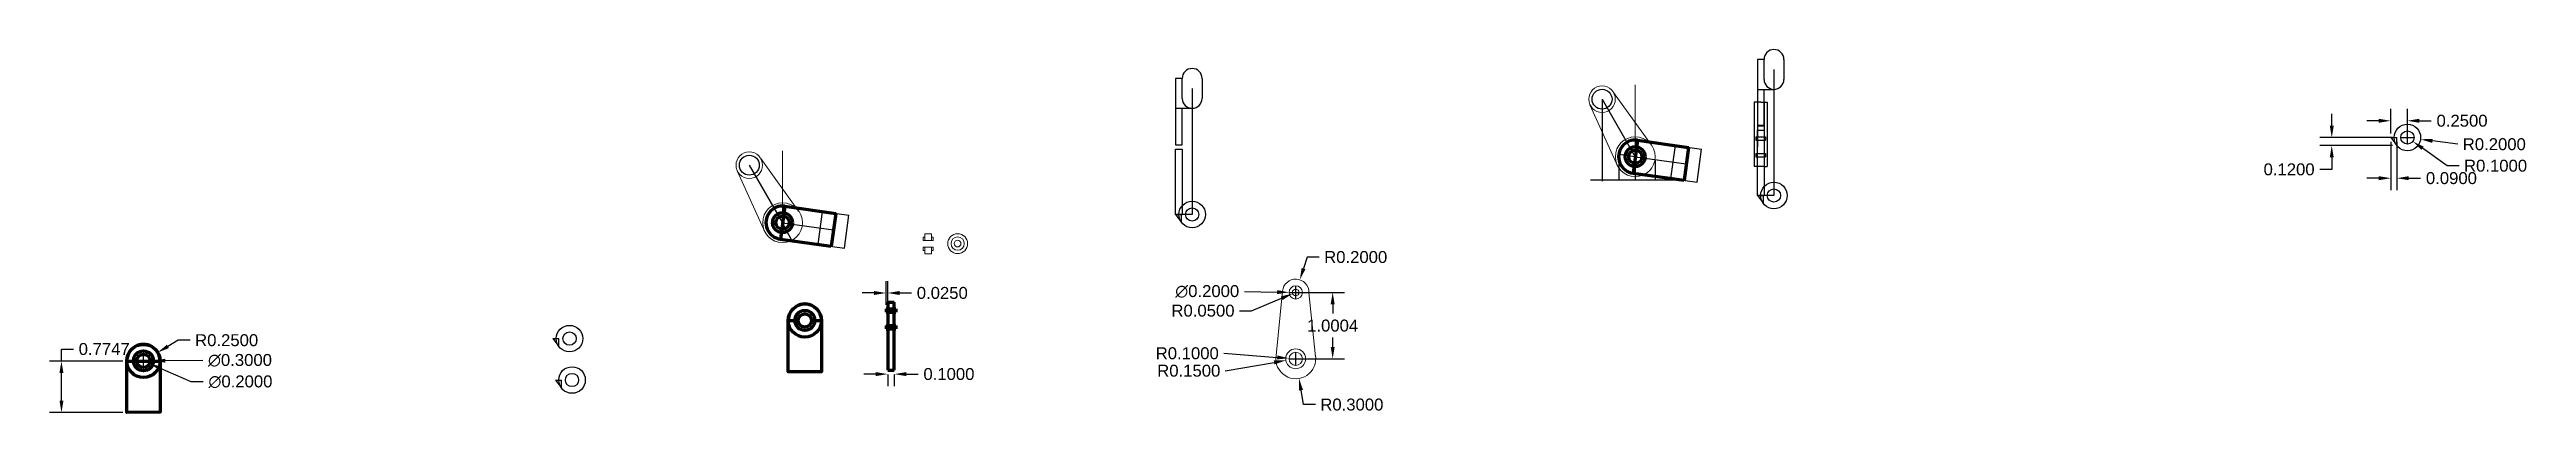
# Model space of a CAD drawing. Header units: inches. Extents: x 15.4 to 52.7, y 11.4 to 16.8.
import ezdxf

# ---------------------------------------------------------------- set-up
doc = ezdxf.new("R2010")
doc.units = ezdxf.units.IN
doc.header["$MEASUREMENT"] = 0
doc.layers.get('Defpoints').update_dxf_attribs({"color": 130})
for name, color, linetype, lineweight in [('brate si element de prindere2', 90, 'Continuous', 5), ('element de imbinare', 220, 'Continuous', 80), ('sina', 110, 'Continuous', 30)]:
    doc.layers.add(name, color=color, linetype=linetype, lineweight=lineweight)
doc.styles.get("Standard").update_dxf_attribs({"font": 'arial.ttf'})
doc.dimstyles.get("Standard").update_dxf_attribs({"dimtxt": 0.18, "dimasz": 0.18, "dimexe": 0.18, "dimexo": 0.0625, "dimgap": 0.09, "dimtad": 0, "dimtih": 1, "dimtoh": 1, "dimdec": 4, "dimzin": 0, "dimdsep": 46, "dimtxsty": 'Standard', "dimcen": 0.09, "dimadec": 0, "dimazin": 0, "dimtfac": 1, "dimtdec": 4, "dimtofl": 0, "dimtmove": 0, "dimatfit": 3, "dimfxl": 1, "dimtolj": 1, "dimtzin": 0, "dimarcsym": 0})

# ---------------------------------------------------------------- blocks, each defined once
blk = doc.blocks.new('*D2')
at = {"layer": 'Defpoints', "color": 0, "lineweight": -2, "transparency": 16777216}
for p, q in [((17.316, 12.465), (17.161, 12.373)), ((17.496, 12.465), (17.316, 12.465)), ((16.701, 12.153), (16.881, 12.153)), ((16.791, 12.063), (16.791, 12.243))]:
    blk.add_line(p, q, dxfattribs=at)
at = {"layer": 'Defpoints', "color": 0, "transparency": 16777216}
for p in [(16.791, 12.153), (17.006, 12.281)]:
    blk.add_point(p, dxfattribs=at)
blk.add_solid([(17.146, 12.399), (17.176, 12.347), (17.006, 12.281)], dxfattribs=at)
at = {"layer": 'Defpoints', "color": 0, "transparency": 16777216, "insert": (18.045, 12.465), "char_height": 0.18, "attachment_point": 5}
blk.add_mtext('\\A1;R0.2500', dxfattribs=at)
blk = doc.blocks.new('*D3')
at = {"layer": 'Defpoints', "color": 0, "lineweight": -2, "transparency": 16777216}
for p, q in [((16.701, 12.155), (16.881, 12.155)), ((16.791, 12.065), (16.791, 12.245)), ((17.685, 12.162), (17.121, 12.157))]:
    blk.add_line(p, q, dxfattribs=at)
at = {"layer": 'Defpoints', "color": 0, "transparency": 16777216}
for p in [(16.641, 12.153), (16.941, 12.156)]:
    blk.add_point(p, dxfattribs=at)
blk.add_solid([(17.121, 12.187), (17.122, 12.127), (16.941, 12.156)], dxfattribs=at)
at = {"layer": 'Defpoints', "color": 0, "transparency": 16777216, "insert": (18.246, 12.162), "char_height": 0.18, "attachment_point": 5}
blk.add_mtext('\\A1;∅0.3000', dxfattribs=at)
blk = doc.blocks.new('*D4')
at = {"layer": 'Defpoints', "color": 0, "lineweight": -2, "transparency": 16777216}
for p, q in [((16.701, 12.153), (16.881, 12.153)), ((16.791, 12.063), (16.791, 12.243)), ((17.512, 11.839), (17.048, 12.041)), ((17.692, 11.839), (17.512, 11.839))]:
    blk.add_line(p, q, dxfattribs=at)
at = {"layer": 'Defpoints', "color": 0, "transparency": 16777216}
for p in [(16.7, 12.193), (16.883, 12.113)]:
    blk.add_point(p, dxfattribs=at)
blk.add_solid([(17.06, 12.069), (17.036, 12.014), (16.883, 12.113)], dxfattribs=at)
at = {"layer": 'Defpoints', "color": 0, "transparency": 16777216, "insert": (18.253, 11.839), "char_height": 0.18, "attachment_point": 5}
blk.add_mtext('\\A1;∅0.2000', dxfattribs=at)
blk = doc.blocks.new('*D5')
at = {"layer": 'Defpoints', "color": 0, "lineweight": -2, "transparency": 16777216}
for p, q in [((15.556, 12.152), (15.556, 12.332)), ((15.556, 12.332), (15.736, 12.332)), ((16.479, 12.152), (15.376, 12.152)), ((15.556, 11.557), (15.556, 11.972)), ((16.479, 11.377), (15.376, 11.377))]:
    blk.add_line(p, q, dxfattribs=at)
at = {"layer": 'Defpoints', "color": 0, "transparency": 16777216}
for p in [(15.556, 12.152), (16.541, 12.152), (16.541, 11.377)]:
    blk.add_point(p, dxfattribs=at)
for points in [[(15.526, 11.972), (15.586, 11.972), (15.556, 12.152)], [(15.526, 11.557), (15.586, 11.557), (15.556, 11.377)]]:
    blk.add_solid(points, dxfattribs=at)
at = {"layer": 'Defpoints', "color": 0, "transparency": 16777216, "insert": (16.2, 12.332), "char_height": 0.18, "attachment_point": 5}
blk.add_mtext('\\A1;0.7747', dxfattribs=at)
blk = doc.blocks.new('*D9')
at = {"layer": 'Defpoints', "color": 0, "lineweight": -2, "transparency": 16777216}
for p, q in [((33.381, 13.2), (33.873, 13.191)), ((34.063, 13.186), (34.243, 13.186)), ((34.153, 13.096), (34.153, 13.276))]:
    blk.add_line(p, q, dxfattribs=at)
at = {"layer": 'Defpoints', "color": 0, "transparency": 16777216}
for p in [(34.053, 13.187), (34.253, 13.184)]:
    blk.add_point(p, dxfattribs=at)
blk.add_solid([(33.874, 13.221), (33.873, 13.161), (34.053, 13.187)], dxfattribs=at)
at = {"layer": 'Defpoints', "color": 0, "transparency": 16777216, "insert": (32.82, 13.2), "char_height": 0.18, "attachment_point": 5}
blk.add_mtext('\\A1;∅0.2000', dxfattribs=at)
blk = doc.blocks.new('*D10')
at = {"layer": 'Defpoints', "color": 0, "lineweight": -2, "transparency": 16777216}
for p, q in [((33.485, 12.91), (33.94, 13.098)), ((34.063, 13.186), (34.243, 13.186)), ((34.153, 13.096), (34.153, 13.276)), ((33.305, 12.91), (33.485, 12.91))]:
    blk.add_line(p, q, dxfattribs=at)
at = {"layer": 'Defpoints', "color": 0, "transparency": 16777216}
for p in [(34.107, 13.167), (34.153, 13.186)]:
    blk.add_point(p, dxfattribs=at)
blk.add_solid([(33.929, 13.126), (33.952, 13.07), (34.107, 13.167)], dxfattribs=at)
at = {"layer": 'Defpoints', "color": 0, "transparency": 16777216, "insert": (32.756, 12.91), "char_height": 0.18, "attachment_point": 5}
blk.add_mtext('\\A1;R0.0500', dxfattribs=at)
blk = doc.blocks.new('*D11')
at = {"layer": 'Defpoints', "color": 0, "lineweight": -2, "transparency": 16777216}
for p, q in [((33.068, 12.268), (33.874, 12.207)), ((34.063, 12.186), (34.243, 12.186)), ((34.153, 12.096), (34.153, 12.276))]:
    blk.add_line(p, q, dxfattribs=at)
at = {"layer": 'Defpoints', "color": 0, "transparency": 16777216}
for p in [(34.053, 12.193), (34.153, 12.186)]:
    blk.add_point(p, dxfattribs=at)
blk.add_solid([(33.876, 12.237), (33.872, 12.177), (34.053, 12.193)], dxfattribs=at)
at = {"layer": 'Defpoints', "color": 0, "transparency": 16777216, "insert": (32.519, 12.268), "char_height": 0.18, "attachment_point": 5}
blk.add_mtext('\\A1;R0.1000', dxfattribs=at)
blk = doc.blocks.new('*D12')
at = {"layer": 'Defpoints', "color": 0, "lineweight": -2, "transparency": 16777216}
for p, q in [((33.091, 12.005), (33.828, 12.13)), ((34.063, 12.186), (34.243, 12.186)), ((34.153, 12.096), (34.153, 12.276))]:
    blk.add_line(p, q, dxfattribs=at)
at = {"layer": 'Defpoints', "color": 0, "transparency": 16777216}
for p in [(34.005, 12.161), (34.153, 12.186)]:
    blk.add_point(p, dxfattribs=at)
blk.add_solid([(33.823, 12.16), (33.833, 12.101), (34.005, 12.161)], dxfattribs=at)
at = {"layer": 'Defpoints', "color": 0, "transparency": 16777216, "insert": (32.542, 12.005), "char_height": 0.18, "attachment_point": 5}
blk.add_mtext('\\A1;R0.1500', dxfattribs=at)
blk = doc.blocks.new('*D13')
at = {"layer": 'Defpoints', "color": 0, "lineweight": -2, "transparency": 16777216}
for p, q in [((34.328, 13.718), (34.272, 13.547)), ((34.508, 13.718), (34.328, 13.718)), ((34.063, 13.186), (34.243, 13.186)), ((34.153, 13.096), (34.153, 13.276))]:
    blk.add_line(p, q, dxfattribs=at)
at = {"layer": 'Defpoints', "color": 0, "transparency": 16777216}
for p in [(34.153, 13.186), (34.215, 13.376)]:
    blk.add_point(p, dxfattribs=at)
blk.add_solid([(34.243, 13.556), (34.3, 13.537), (34.215, 13.376)], dxfattribs=at)
at = {"layer": 'Defpoints', "color": 0, "transparency": 16777216, "insert": (35.057, 13.718), "char_height": 0.18, "attachment_point": 5}
blk.add_mtext('\\A1;R0.2000', dxfattribs=at)
blk = doc.blocks.new('*D14')
at = {"layer": 'Defpoints', "color": 0, "lineweight": -2, "transparency": 16777216}
for p, q in [((34.064, 12.185), (34.244, 12.185)), ((34.154, 12.095), (34.154, 12.275)), ((34.27, 11.495), (34.233, 11.711)), ((34.45, 11.495), (34.27, 11.495))]:
    blk.add_line(p, q, dxfattribs=at)
at = {"layer": 'Defpoints', "color": 0, "transparency": 16777216}
for p in [(34.154, 12.185), (34.204, 11.889)]:
    blk.add_point(p, dxfattribs=at)
blk.add_solid([(34.263, 11.716), (34.204, 11.707), (34.204, 11.889)], dxfattribs=at)
at = {"layer": 'Defpoints', "color": 0, "transparency": 16777216, "insert": (34.999, 11.495), "char_height": 0.18, "attachment_point": 5}
blk.add_mtext('\\A1;R0.3000', dxfattribs=at)
blk = doc.blocks.new('*D15')
at = {"layer": 'Defpoints', "color": 0, "lineweight": -2, "transparency": 16777216}
for p, q in [((34.216, 13.186), (34.89, 13.186)), ((34.71, 13.006), (34.71, 12.867)), ((34.71, 12.365), (34.71, 12.504)), ((34.216, 12.185), (34.89, 12.185))]:
    blk.add_line(p, q, dxfattribs=at)
at = {"layer": 'Defpoints', "color": 0, "transparency": 16777216}
for p in [(34.153, 13.186), (34.153, 12.185), (34.71, 12.185)]:
    blk.add_point(p, dxfattribs=at)
for points in [[(34.68, 13.006), (34.74, 13.006), (34.71, 13.186)], [(34.68, 12.365), (34.74, 12.365), (34.71, 12.185)]]:
    blk.add_solid(points, dxfattribs=at)
at = {"layer": 'Defpoints', "color": 0, "transparency": 16777216, "insert": (34.71, 12.685), "char_height": 0.18, "attachment_point": 5}
blk.add_mtext('\\A1;1.0004', dxfattribs=at)
blk = doc.blocks.new('*D23')
at = {"layer": 'Defpoints', "color": 0, "lineweight": -2, "transparency": 16777216}
for p, q in [((27.8, 13.177), (27.62, 13.177)), ((27.98, 12.999), (27.98, 13.357)), ((28.005, 12.999), (28.005, 13.357)), ((28.185, 13.177), (28.365, 13.177))]:
    blk.add_line(p, q, dxfattribs=at)
at = {"layer": 'Defpoints', "color": 0, "transparency": 16777216}
for p in [(28.005, 13.177), (27.98, 12.937), (28.005, 12.937)]:
    blk.add_point(p, dxfattribs=at)
for points in [[(27.8, 13.207), (27.8, 13.147), (27.98, 13.177)], [(28.185, 13.207), (28.185, 13.147), (28.005, 13.177)]]:
    blk.add_solid(points, dxfattribs=at)
at = {"layer": 'Defpoints', "color": 0, "transparency": 16777216, "insert": (28.828, 13.177), "char_height": 0.18, "attachment_point": 5}
blk.add_mtext('\\A1;0.0250', dxfattribs=at)
blk = doc.blocks.new('*D24')
at = {"layer": 'Defpoints', "color": 0, "lineweight": -2, "transparency": 16777216}
for p, q in [((27.825, 11.955), (27.645, 11.955)), ((28.005, 11.949), (28.005, 11.775)), ((28.105, 11.949), (28.105, 11.775)), ((28.285, 11.955), (28.465, 11.955))]:
    blk.add_line(p, q, dxfattribs=at)
at = {"layer": 'Defpoints', "color": 0, "transparency": 16777216}
for p in [(28.005, 12.012), (28.105, 12.012), (28.105, 11.955)]:
    blk.add_point(p, dxfattribs=at)
for points in [[(27.825, 11.985), (27.825, 11.925), (28.005, 11.955)], [(28.285, 11.985), (28.285, 11.925), (28.105, 11.955)]]:
    blk.add_solid(points, dxfattribs=at)
at = {"layer": 'Defpoints', "color": 0, "transparency": 16777216, "insert": (28.928, 11.955), "char_height": 0.18, "attachment_point": 5}
blk.add_mtext('\\A1;0.1000', dxfattribs=at)
blk = doc.blocks.new('*D30')
at = {"layer": 'Defpoints', "color": 0, "lineweight": -2, "transparency": 16777216}
for p, q in [((49.764, 15.699), (49.764, 15.879)), ((50.681, 15.519), (49.584, 15.519)), ((50.681, 15.399), (49.584, 15.399)), ((49.764, 15.039), (49.584, 15.039)), ((49.764, 15.219), (49.764, 15.039))]:
    blk.add_line(p, q, dxfattribs=at)
at = {"layer": 'Defpoints', "color": 0, "transparency": 16777216}
for p in [(49.764, 15.399), (50.743, 15.519), (50.743, 15.399)]:
    blk.add_point(p, dxfattribs=at)
for points in [[(49.734, 15.699), (49.794, 15.699), (49.764, 15.519)], [(49.734, 15.219), (49.794, 15.219), (49.764, 15.399)]]:
    blk.add_solid(points, dxfattribs=at)
at = {"layer": 'Defpoints', "color": 0, "transparency": 16777216, "insert": (49.121, 15.039), "char_height": 0.18, "attachment_point": 5}
blk.add_mtext('\\A1;0.1200', dxfattribs=at)
blk = doc.blocks.new('*D31')
at = {"layer": 'Defpoints', "color": 0, "lineweight": -2, "transparency": 16777216}
for p, q in [((50.653, 15.457), (50.653, 14.727)), ((50.743, 15.457), (50.743, 14.727)), ((50.473, 14.907), (50.293, 14.907)), ((50.923, 14.907), (51.103, 14.907))]:
    blk.add_line(p, q, dxfattribs=at)
at = {"layer": 'Defpoints', "color": 0, "transparency": 16777216}
for p in [(50.653, 15.519), (50.743, 15.519), (50.743, 14.907)]:
    blk.add_point(p, dxfattribs=at)
for points in [[(50.473, 14.937), (50.473, 14.877), (50.653, 14.907)], [(50.923, 14.937), (50.923, 14.877), (50.743, 14.907)]]:
    blk.add_solid(points, dxfattribs=at)
at = {"layer": 'Defpoints', "color": 0, "transparency": 16777216, "insert": (51.567, 14.907), "char_height": 0.18, "attachment_point": 5}
blk.add_mtext('\\A1;0.0900', dxfattribs=at)
blk = doc.blocks.new('*D33')
at = {"layer": 'Defpoints', "color": 0, "lineweight": -2, "transparency": 16777216}
for p, q in [((50.473, 15.772), (50.293, 15.772)), ((50.653, 15.582), (50.653, 15.952)), ((50.903, 15.582), (50.903, 15.952)), ((51.083, 15.772), (51.263, 15.772))]:
    blk.add_line(p, q, dxfattribs=at)
at = {"layer": 'Defpoints', "color": 0, "transparency": 16777216}
for p in [(50.903, 15.772), (50.653, 15.519), (50.903, 15.519)]:
    blk.add_point(p, dxfattribs=at)
for points in [[(50.473, 15.802), (50.473, 15.742), (50.653, 15.772)], [(51.083, 15.802), (51.083, 15.742), (50.903, 15.772)]]:
    blk.add_solid(points, dxfattribs=at)
at = {"layer": 'Defpoints', "color": 0, "transparency": 16777216, "insert": (51.727, 15.772), "char_height": 0.18, "attachment_point": 5}
blk.add_mtext('\\A1;0.2500', dxfattribs=at)
blk = doc.blocks.new('*D34')
at = {"layer": 'Defpoints', "color": 0, "lineweight": -2, "transparency": 16777216}
for p, q in [((50.813, 15.519), (50.993, 15.519)), ((50.903, 15.429), (50.903, 15.609)), ((51.503, 15.094), (51.132, 15.357)), ((51.683, 15.094), (51.503, 15.094))]:
    blk.add_line(p, q, dxfattribs=at)
at = {"layer": 'Defpoints', "color": 0, "transparency": 16777216}
for p in [(50.903, 15.519), (50.985, 15.461)]:
    blk.add_point(p, dxfattribs=at)
blk.add_solid([(51.149, 15.382), (51.114, 15.333), (50.985, 15.461)], dxfattribs=at)
at = {"layer": 'Defpoints', "color": 0, "transparency": 16777216, "insert": (52.232, 15.094), "char_height": 0.18, "attachment_point": 5}
blk.add_mtext('\\A1;R0.1000', dxfattribs=at)
blk = doc.blocks.new('*D35')
at = {"layer": 'Defpoints', "color": 0, "lineweight": -2, "transparency": 16777216}
for p, q in [((50.813, 15.519), (50.993, 15.519)), ((50.903, 15.429), (50.903, 15.609)), ((51.663, 15.418), (51.28, 15.469))]:
    blk.add_line(p, q, dxfattribs=at)
at = {"layer": 'Defpoints', "color": 0, "transparency": 16777216}
for p in [(50.903, 15.519), (51.101, 15.493)]:
    blk.add_point(p, dxfattribs=at)
blk.add_solid([(51.284, 15.499), (51.276, 15.439), (51.101, 15.493)], dxfattribs=at)
at = {"layer": 'Defpoints', "color": 0, "transparency": 16777216, "insert": (52.213, 15.418), "char_height": 0.18, "attachment_point": 5}
blk.add_mtext('\\A1;R0.2000', dxfattribs=at)

msp = doc.modelspace()

# ---------------------------------------------------------------- linework, layer by layer
for p, q in [((41.20916, 16.69551), (41.10916, 16.69551)), ((41.10916, 16.69551), (41.10916, 16.24551)), ((41.20916, 16.39551), (41.20916, 16.69551)), ((41.35916, 16.54551), (41.35916, 16.39551)), ((41.35916, 16.54551), (41.35916, 14.64551)), ((41.50916, 16.69551), (41.50916, 16.39551)), ((32.44265, 16.41018), (32.34265, 16.41018)), ((32.34265, 16.41018), (32.34265, 15.96018)), ((32.44265, 16.11018), (32.44265, 16.41018)), ((32.59265, 16.26018), (32.59265, 16.11018)), ((32.59265, 16.26018), (32.59265, 14.36018)), ((32.74265, 16.41018), (32.74265, 16.11018)), ((38.7689, 16.09682), (39.2689, 15.2308)), ((41.10916, 16.24551), (41.35916, 16.24551)), ((41.10916, 16.24551), (41.10916, 15.69551)), ((41.20916, 15.69551), (41.20916, 16.24551)), ((32.34265, 15.96018), (32.59265, 15.96018)), ((32.34265, 15.96018), (32.34265, 15.41018)), ((32.44265, 15.41018), (32.44265, 15.96018)), ((41.10916, 15.69551), (41.20916, 15.69551)), ((32.34265, 15.41018), (32.44265, 15.41018)), ((32.34265, 14.36018), (32.34265, 15.34278)), ((32.34265, 15.34278), (32.44265, 15.34278)), ((32.44265, 15.34278), (32.44265, 14.36018)), ((40.07152, 15.37045), (40.0041, 14.87501)), ((41.10916, 14.64551), (41.10916, 15.62811)), ((41.10916, 15.62811), (41.20916, 15.62811)), ((41.20916, 15.62811), (41.20916, 14.64551)), ((25.92035, 15.10268, 0.15), (26.42035, 14.23665, 0.15)), ((39.2689, 15.2308), (40.03852, 15.12263)), ((41.15916, 14.64551), (41.10916, 14.64551)), ((41.10916, 14.64551), (41.20916, 14.64551)), ((41.10916, 14.64551), (41.19916, 14.52551)), ((41.35916, 14.64551), (41.15916, 14.64551)), ((41.19916, 14.52551), (41.19916, 14.64551)), ((26.42035, 14.23665), (27.18998, 14.12849)), ((27.22298, 14.3763), (27.15555, 13.88087)), ((32.39265, 14.36018), (32.34265, 14.36018)), ((32.34265, 14.36018), (32.44265, 14.36018)), ((32.34265, 14.36018), (32.43265, 14.24018)), ((32.59265, 14.36018), (32.39265, 14.36018)), ((32.43265, 14.24018), (32.43265, 14.36018))]:
    msp.add_line(p, q)
for centre, radius in [((38.7689, 16.09682), 0.15), ((25.92035, 15.10268), 0.15), ((32.59265, 14.36018), 0.2), ((41.35916, 14.64551), 0.2), ((41.35916, 14.64551), 0.1), ((32.59265, 14.36018), 0.1)]:
    msp.add_circle(centre, radius)
for centre, start, end in [((41.35916, 16.69551), 0, 180), ((32.59265, 16.41018), 0, 180), ((32.59265, 16.11018), 180, 0), ((41.35916, 16.39551), 180, 0)]:
    msp.add_arc(centre, 0.15, start, end)
at = {"layer": 'brate si element de prindere2'}
for p, q in [((38.9421, 16.19682), (39.51222, 15.40628)), ((39.27011, 15.23063), (39.27011, 16.31549)), ((39.00909, 15.0808), (38.58668, 16.01438)), ((26.42157, 14.23648), (26.42157, 15.32134)), ((26.16054, 14.08665), (25.73814, 15.02023)), ((26.09356, 15.20268), (26.66368, 14.41213)), ((28.56666, 14.01899), (28.54166, 14.01899)), ((28.54166, 14.01899), (28.54166, 13.96899)), ((28.54166, 13.96899), (28.56666, 13.96899)), ((28.54166, 13.81899), (28.54166, 13.86899)), ((28.54166, 13.86899), (28.56666, 13.86899)), ((28.56666, 13.81899), (28.54166, 13.81899)), ((28.56666, 14.06899), (28.56666, 14.01899)), ((28.66666, 14.06899), (28.56666, 14.06899)), ((28.56666, 14.01899), (28.56666, 13.96899)), ((28.56666, 13.96899), (28.66666, 13.96899)), ((28.56666, 13.86899), (28.66666, 13.86899)), ((28.56666, 13.86899), (28.56666, 13.81899)), ((28.56666, 13.81899), (28.56666, 13.76899)), ((28.66666, 14.01899), (28.66666, 14.06899)), ((28.66666, 14.01899), (28.69166, 14.01899)), ((28.66666, 14.01899), (28.66666, 13.96899)), ((28.69166, 13.96899), (28.66666, 13.96899)), ((28.69166, 13.86899), (28.66666, 13.86899)), ((28.66666, 13.86899), (28.66666, 13.81899)), ((28.66666, 13.76899), (28.66666, 13.81899)), ((28.66666, 13.81899), (28.69166, 13.81899)), ((28.69166, 14.01899), (28.69166, 13.96899)), ((28.69166, 13.81899), (28.69166, 13.86899)), ((28.56666, 13.76899), (28.66666, 13.76899))]:
    msp.add_line(p, q, dxfattribs=at)
msp.add_lwpolyline([(33.85309, 12.18567), (33.95407, 13.20537, -0.9518288), (34.35309, 13.18567), (34.45156, 12.21597)], format="xyb", dxfattribs=at)
for centre, radius in [((38.7689, 16.09682), 0.2), ((38.7689, 16.09682), 0.2), ((25.92035, 15.10268), 0.2), ((25.92035, 15.10268), 0.2), ((39.27011, 15.23063), 0.3), ((26.42157, 14.23648), 0.3), ((29.05931, 13.9208), 0.15), ((29.05931, 13.9208), 0.1), ((29.05931, 13.9208), 0.05), ((34.15309, 13.18567), 0.1), ((34.15309, 13.18567), 0.05), ((34.15309, 12.18567), 0.15), ((34.15309, 12.18567), 0.1)]:
    msp.add_circle(centre, radius, dxfattribs=at)
msp.add_arc((34.15406, 12.18491), 0.3, 171.315765, 10.212575, dxfattribs=at)
at = {"layer": 'Defpoints'}
for p, q in [((38.7689, 16.09682), (38.7689, 14.85989)), ((41.15916, 16.05201), (41.05916, 16.05201)), ((41.05916, 16.05201), (41.05916, 15.08483)), ((41.10916, 16.05201), (41.10916, 15.37911)), ((41.15916, 16.05201), (41.25916, 16.05201)), ((41.20916, 16.05201), (41.20916, 15.37911)), ((41.25916, 16.05201), (41.25916, 15.08201)), ((41.20916, 15.70201), (41.10916, 15.70201)), ((41.15916, 15.70201), (41.20916, 15.70201)), ((41.08416, 15.52911), (41.23416, 15.52911)), ((41.08416, 15.52911), (41.08416, 15.47911)), ((41.08416, 15.47911), (41.22166, 15.47911)), ((41.22166, 15.47911), (41.23416, 15.47911)), ((41.23416, 15.52911), (41.23416, 15.47911)), ((39.56719, 15.18887), (39.56719, 14.87506)), ((41.20916, 15.08201), (41.05916, 15.08483)), ((41.08416, 15.27911), (41.22166, 15.27911)), ((41.08416, 15.27911), (41.08416, 15.22911)), ((41.08416, 15.22911), (41.23416, 15.22911)), ((41.20916, 15.27911), (41.23416, 15.27911)), ((41.20916, 15.08201), (41.25916, 15.08201)), ((41.23416, 15.27911), (41.23416, 15.22911))]:
    msp.add_line(p, q, dxfattribs=at)
at = {"layer": 'element de imbinare'}
for p, q in [((39.30369, 15.47837), (39.23654, 14.98289)), ((39.30369, 15.47837), (40.07152, 15.37045)), ((40.07152, 15.37045), (40.0041, 14.87501)), ((39.23654, 14.98289), (40.00373, 14.87506)), ((26.45514, 14.48422), (26.388, 13.98875)), ((26.45514, 14.48422), (27.22298, 14.3763)), ((27.22298, 14.3763), (27.15555, 13.88087)), ((26.388, 13.98875), (27.15518, 13.88092)), ((27.97996, 12.93697), (28.12996, 12.93697)), ((27.97996, 12.93697), (27.97996, 12.88697)), ((27.97996, 12.88697), (28.12996, 12.88697)), ((28.00496, 13.03697), (28.00495, 12.01192)), ((28.00496, 13.03697), (28.10496, 13.03697)), ((28.10495, 12.01192), (28.10495, 13.03697)), ((28.12996, 12.93697), (28.12996, 12.88697)), ((27.97996, 12.68697), (28.12996, 12.68697)), ((27.97996, 12.68697), (27.97996, 12.63697)), ((27.97996, 12.63697), (28.12996, 12.63697)), ((28.12996, 12.68697), (28.12996, 12.63697)), ((28.00495, 12.01192), (28.10495, 12.01192))]:
    msp.add_line(p, q, dxfattribs=at)
for points in [[(27.00753, 12.76393), (27.00753, 11.98855), (26.50753, 11.98674), (26.50754, 12.76147), (26.65754, 12.76146)], [(26.85753, 12.76146), (27.00753, 12.76146)], [(17.04132, 12.15461), (17.04132, 11.37923), (16.54132, 11.37742), (16.54133, 12.15215), (17.04132, 12.15215)]]:
    msp.add_lwpolyline(points, dxfattribs=at)
for centre, radius in [((39.2689, 15.2308), 0.15), ((39.27011, 15.23063), 0.1), ((26.42035, 14.23665), 0.15), ((26.42157, 14.23648), 0.1), ((26.75753, 12.7627), 0.25), ((26.75753, 12.76393), 0.15), ((26.75753, 12.7627), 0.1), ((16.79133, 12.15338), 0.25), ((16.79132, 12.15461), 0.15), ((16.79133, 12.15338), 0.1)]:
    msp.add_circle(centre, radius, dxfattribs=at)
for centre, start, end in [((39.2689, 15.2308), 81.999515, 262.563864), ((26.42035, 14.23665), 81.999515, 262.563864), ((26.75753, 12.7627), 359.717098, 180.281932), ((16.79133, 12.15338), 359.717098, 180.281932)]:
    msp.add_arc(centre, 0.25, start, end, dxfattribs=at)
at = {"layer": 'sina'}
for p, q in [((39.80592, 14.90198), (39.87335, 15.39742)), ((39.87335, 15.39742), (40.26969, 15.34348)), ((40.20227, 14.84804), (40.26969, 15.34348)), ((50.65318, 15.51931), (50.74318, 15.39931)), ((50.65318, 15.51931), (50.74318, 15.51931)), ((50.74318, 15.39931), (50.74318, 15.51931)), ((39.2689, 15.2308), (39.02116, 15.26437)), ((39.02116, 15.26437), (39.02116, 14.87506)), ((39.27011, 15.23063), (39.27011, 14.87506)), ((40.00373, 14.87506), (38.59718, 14.87506)), ((39.80592, 14.90198), (40.20227, 14.84804)), ((26.95738, 13.90784), (27.0248, 14.40327)), ((27.0248, 14.40327), (27.42115, 14.34933)), ((27.35373, 13.8539), (27.42115, 14.34933)), ((26.95738, 13.90784), (27.35373, 13.8539)), ((22.96177, 12.48963), (23.05177, 12.36963)), ((22.96177, 12.48963), (23.05177, 12.48963)), ((23.05177, 12.36963), (23.05177, 12.48963)), ((22.99884, 11.86598), (23.08884, 11.74598)), ((22.99884, 11.86598), (23.08884, 11.86598)), ((23.08884, 11.74598), (23.08884, 11.86598))]:
    msp.add_line(p, q, dxfattribs=at)
at = {"layer": 'sina', "extrusion": (0.990867, -0.134846, 0)}
for p, q in [((26.41881, 14.23343, 0.15), (27.18926, 14.12858, 0.1)), ((26.56806, 13.96, 0.15), (26.42035, 14.23665, 0.15))]:
    msp.add_line(p, q, dxfattribs=at)
at = {"layer": 'sina'}
msp.add_lwpolyline([(26.95738, 13.90784), (27.0248, 14.40327), (27.22298, 14.3763), (27.15555, 13.88087)], close=True, dxfattribs=at)
for centre, radius in [((50.90318, 15.51931), 0.2), ((50.90318, 15.51931), 0.1), ((23.21177, 12.48963), 0.2), ((23.21177, 12.48963), 0.1), ((23.24884, 11.86598), 0.2), ((23.24884, 11.86598), 0.1)]:
    msp.add_circle(centre, radius, dxfattribs=at)

# ---------------------------------------------------------------- dimensions: what is measured, and where the dimension line sits
at = {"layer": 'Defpoints'}
for base, p1, p2, picture, middle in [((49.76385, 15.39931), (50.74318, 15.51931), (50.74318, 15.39931), '*D30', (49.12053, 15.03931)), ((34.71022, 12.18524), (34.15309, 13.18567), (34.15309, 12.18524), '*D15', (34.71022, 12.68545))]:
    dim = msp.add_linear_dim(base=base, p1=p1, p2=p2, angle=90, dimstyle='Standard', dxfattribs=at)
    dim.commit()
    dim.dimension.update_dxf_attribs({"geometry": picture, "text_midpoint": middle})
for base, p1, p2, picture, middle in [((50.90318, 15.77196), (50.65318, 15.51931), (50.90318, 15.51931), '*D33', (51.7265, 15.77196)), ((50.74318, 14.90659), (50.65318, 15.51931), (50.74318, 15.51931), '*D31', (51.5665, 14.90659)), ((28.00496, 13.17654), (27.97996, 12.93697), (28.00496, 12.93697), '*D23', (28.82828, 13.17654)), ((28.10495, 11.95543), (28.00495, 12.01192), (28.10495, 12.01192), '*D24', (28.92827, 11.95543))]:
    dim = msp.add_linear_dim(base=base, p1=p1, p2=p2, dimstyle='Standard', dxfattribs=at)
    dim.commit()
    dim.dimension.update_dxf_attribs({"geometry": picture, "text_midpoint": middle})
for center, mpoint, picture, middle in [((50.90318, 15.51931), (50.98473, 15.46144), '*D34', (52.23207, 15.09399)), ((50.90318, 15.51931), (51.10143, 15.4929), '*D35', (51.66343, 15.41802)), ((34.15309, 13.18567), (34.10686, 13.16662), '*D10', (32.75561, 12.91043)), ((34.15309, 12.18567), (34.05338, 12.19327), '*D11', (33.06828, 12.26844)), ((34.15309, 12.18567), (34.00521, 12.16054), '*D12', (33.09143, 12.00528)), ((34.15406, 12.18491), (34.20357, 11.88902), '*D14', (34.99896, 11.49501))]:
    dim = msp.add_radius_dim(center=center, mpoint=mpoint, dimstyle='Standard', dxfattribs=at)
    dim.commit()
    dim.dimension.update_dxf_attribs({"geometry": picture, "text_midpoint": middle, "dimtype": 164})
for center, mpoint, picture, middle in [((34.15309, 13.18567), (34.21543, 13.3757), '*D13', (35.0571, 13.71777)), ((16.79133, 12.15338), (17.0062, 12.28116), '*D2', (18.04508, 12.46517))]:
    dim = msp.add_radius_dim(center=center, mpoint=mpoint, dimstyle='Standard', dxfattribs=at)
    dim.commit()
    dim.dimension.update_dxf_attribs({"geometry": picture, "text_midpoint": middle})
for p1, p2, picture, middle in [((34.25308, 13.18386), (34.05311, 13.18747), '*D9', (33.38087, 13.19961)), ((16.64133, 12.15333), (16.94132, 12.15589), '*D3', (17.68469, 12.16225)), ((16.69969, 12.19342), (16.88296, 12.11334), '*D4', (18.25313, 11.83853))]:
    dim = msp.add_diameter_dim_2p(p1=p1, p2=p2, dimstyle='Standard', dxfattribs=at)
    dim.commit()
    dim.dimension.update_dxf_attribs({"geometry": picture, "text_midpoint": middle, "dimtype": 163})
dim = msp.add_aligned_dim(p1=(16.54132, 11.37742), p2=(16.54133, 12.15215), distance=0.98495, dimstyle='Standard', dxfattribs=at)
dim.commit()
dim.dimension.update_dxf_attribs({"geometry": '*D5', "text_midpoint": (16.20001, 12.33216)})

doc.saveas('drawing.dxf')
